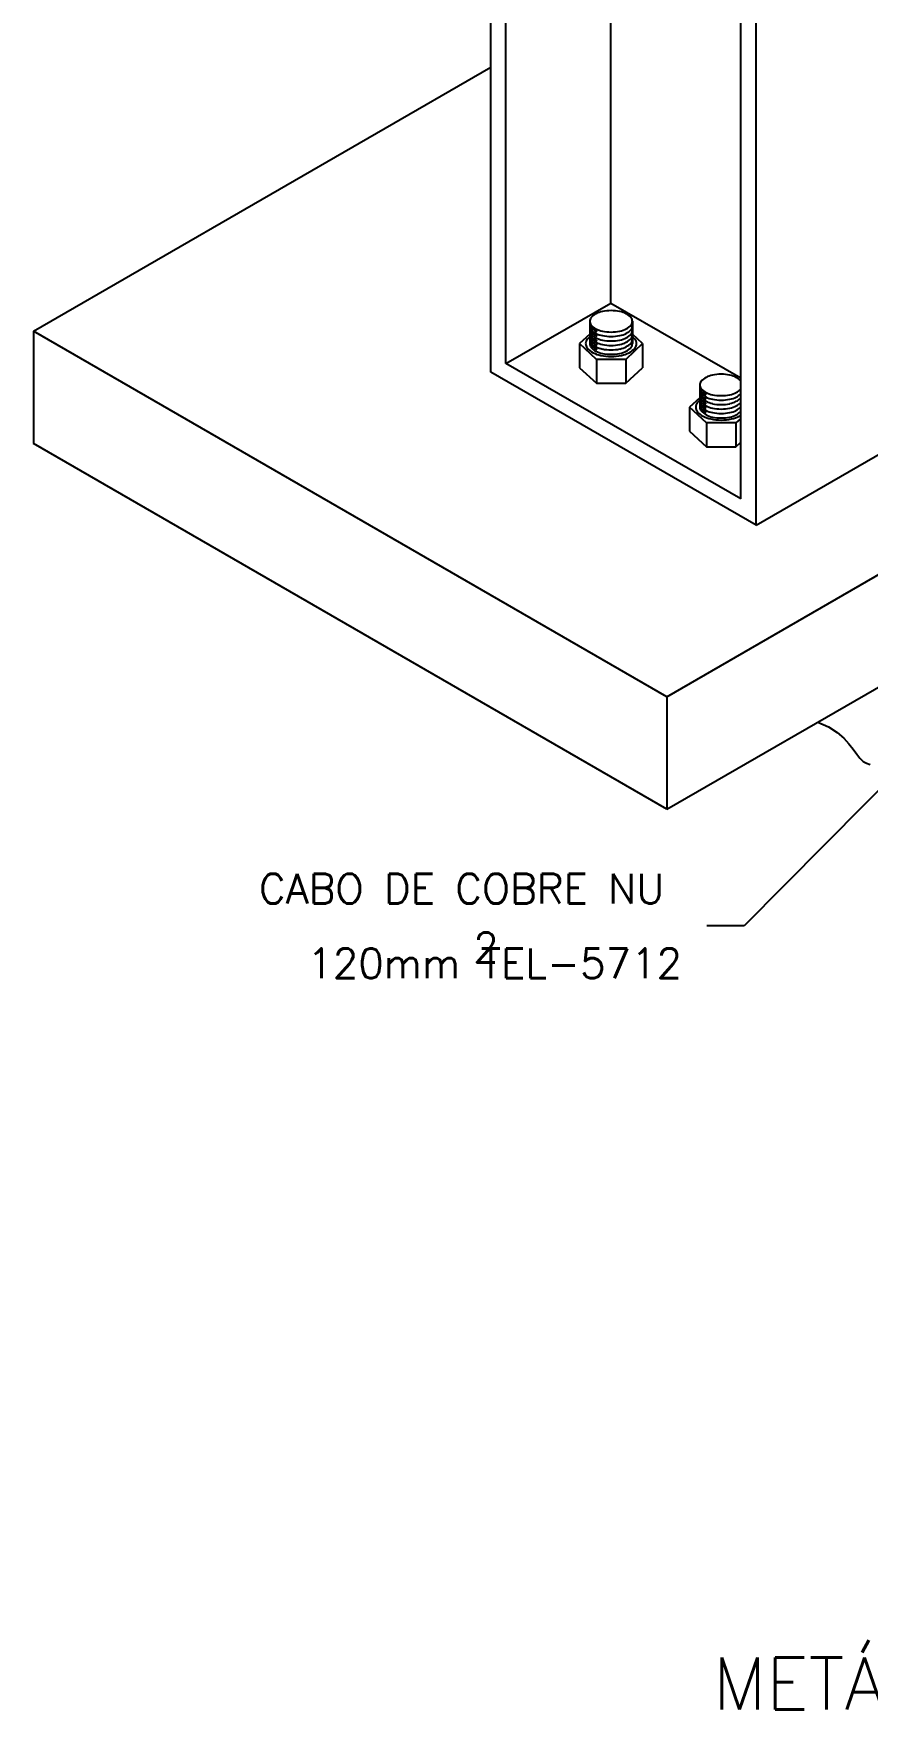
# Model space of a CAD drawing. Header units: millimetres. Extents: x -5321.6 to -5305.5, y -4645.7 to -4625.9.
# Drawn here: x -5321.63 to -5316.03, y -4645.65 to -4634.38 of the extents above; entities that cross this region are included whole.
import ezdxf
from ezdxf.enums import TextEntityAlignment as Align

# ---------------------------------------------------------------- set-up
doc = ezdxf.new("R2010")
doc.units = ezdxf.units.MM
doc.header["$LTSCALE"] = 10
doc.layers.add('Termotécnica', color=7, linetype='Continuous')
doc.styles.add('r140', font='romans.shx')
doc.styles.add('r80', font='romans.shx')

msp = doc.modelspace()

# ---------------------------------------------------------------- linework, layer by layer
at = {"layer": 'Termotécnica', "color": 2}
for p, q in [((-5317.751, -4636.194), (-5317.751, -4632.058)), ((-5318.558, -4636.659), (-5318.558, -4632.406)), ((-5318.457, -4636.601), (-5318.457, -4632.465)), ((-5316.877, -4637.512), (-5316.877, -4633.377)), ((-5316.775, -4637.689), (-5316.775, -4633.435)), ((-5321.634, -4636.383), (-5318.558, -4634.608)), ((-5318.457, -4636.601), (-5317.751, -4636.194)), ((-5317.751, -4636.194), (-5316.877, -4636.698)), ((-5321.634, -4636.383), (-5321.634, -4637.139)), ((-5317.375, -4638.843), (-5321.634, -4636.383)), ((-5317.894, -4636.317), (-5317.894, -4636.467)), ((-5317.607, -4636.317), (-5317.607, -4636.467)), ((-5317.894, -4636.403), (-5317.962, -4636.467)), ((-5317.849, -4636.573), (-5317.962, -4636.467)), ((-5317.962, -4636.467), (-5317.962, -4636.629)), ((-5317.538, -4636.467), (-5317.651, -4636.573)), ((-5317.538, -4636.467), (-5317.607, -4636.403)), ((-5317.538, -4636.467), (-5317.538, -4636.629)), ((-5316.877, -4637.512), (-5318.457, -4636.601)), ((-5317.651, -4636.573), (-5317.849, -4636.573)), ((-5317.849, -4636.573), (-5317.849, -4636.734)), ((-5317.651, -4636.573), (-5317.651, -4636.734)), ((-5316.775, -4637.689), (-5318.558, -4636.659)), ((-5317.962, -4636.629), (-5317.849, -4636.734)), ((-5317.651, -4636.734), (-5317.538, -4636.629)), ((-5317.849, -4636.734), (-5317.651, -4636.734)), ((-5317.153, -4636.831), (-5317.222, -4636.895)), ((-5317.153, -4636.745), (-5317.153, -4636.895)), ((-5317.222, -4636.895), (-5317.222, -4637.056)), ((-5317.109, -4637), (-5317.222, -4636.895)), ((-5317.222, -4637.056), (-5317.109, -4637.162)), ((-5317.109, -4637), (-5317.109, -4637.162)), ((-5316.911, -4637), (-5317.109, -4637)), ((-5316.88, -4636.972), (-5316.911, -4637)), ((-5316.911, -4637), (-5316.911, -4637.162)), ((-5317.375, -4639.599), (-5321.634, -4637.139)), ((-5317.109, -4637.162), (-5316.911, -4637.162)), ((-5316.911, -4637.162), (-5316.88, -4637.133)), ((-5316.775, -4637.689), (-5315.8, -4637.126)), ((-5317.375, -4638.843), (-5315.194, -4637.583)), ((-5317.375, -4639.599), (-5315.034, -4638.248)), ((-5314.959, -4638.47), (-5316.856, -4640.383)), ((-5317.375, -4638.843), (-5317.375, -4639.599)), ((-5316.36, -4639.013), (-5316.288, -4639.045)), ((-5316.288, -4639.045), (-5316.231, -4639.082)), ((-5316.231, -4639.082), (-5316.186, -4639.12)), ((-5316.186, -4639.12), (-5316.151, -4639.158)), ((-5316.151, -4639.158), (-5316.122, -4639.195)), ((-5316.122, -4639.195), (-5316.098, -4639.228)), ((-5316.098, -4639.228), (-5316.077, -4639.256)), ((-5316.077, -4639.256), (-5316.056, -4639.277)), ((-5316.056, -4639.277), (-5316.033, -4639.29)), ((-5316.033, -4639.29), (-5316.008, -4639.297)), ((-5316.856, -4640.383), (-5317.106, -4640.383))]:
    msp.add_line(p, q, dxfattribs=at)
for centre, radius, start, end in [((-5317.806, -4636.359), 0.103, 116.5964, 140.3992), ((-5317.772, -4636.425), 0.178, 101.7165, 116.5964), ((-5317.75, -4636.531), 0.286, 90, 101.7165), ((-5317.75, -4636.531), 0.286, 78.2835, 90), ((-5317.728, -4636.425), 0.178, 63.4036, 78.2835), ((-5317.695, -4636.359), 0.103, 39.6008, 63.4036), ((-5317.855, -4636.317), 0.0382, 140.3992, 180), ((-5317.855, -4636.317), 0.0382, 180, 219.6008), ((-5317.806, -4636.276), 0.103, 219.6008, 243.4036), ((-5317.772, -4636.209), 0.178, 243.4036, 258.2835), ((-5317.75, -4636.103), 0.286, 258.2835, 270), ((-5317.75, -4636.103), 0.286, 270, 281.7165), ((-5317.728, -4636.209), 0.178, 281.7165, 296.5964), ((-5317.695, -4636.276), 0.103, 296.5964, 320.3992), ((-5317.645, -4636.317), 0.0382, 360, 39.6008), ((-5317.645, -4636.317), 0.0382, 320.3992, 0), ((-5317.876, -4636.467), 0.0455, 140.3992, 180), ((-5317.876, -4636.467), 0.0455, 180, 219.6008), ((-5317.816, -4636.517), 0.123, 129.1506, 140.3992), ((-5317.816, -4636.418), 0.123, 219.6008, 243.4036), ((-5317.855, -4636.467), 0.0382, 180, 219.6008), ((-5317.806, -4636.426), 0.103, 219.6008, 243.4036), ((-5317.695, -4636.426), 0.103, 296.5964, 320.3992), ((-5317.684, -4636.418), 0.123, 296.5964, 320.3992), ((-5317.645, -4636.467), 0.0382, 320.3992, 0), ((-5317.684, -4636.517), 0.123, 39.6008, 50.8494), ((-5317.625, -4636.467), 0.0455, 0, 39.6008), ((-5317.625, -4636.467), 0.0455, 320.3992, 360), ((-5317.776, -4636.339), 0.212, 243.4036, 258.2835), ((-5317.772, -4636.359), 0.178, 243.4036, 258.2835), ((-5317.75, -4636.212), 0.341, 258.2835, 270), ((-5317.75, -4636.253), 0.286, 258.2835, 270), ((-5317.75, -4636.253), 0.286, 270, 281.7165), ((-5317.75, -4636.212), 0.341, 270, 281.7165), ((-5317.728, -4636.359), 0.178, 281.7165, 296.5964), ((-5317.724, -4636.339), 0.212, 281.7165, 296.5964), ((-5317.115, -4636.745), 0.0382, 140.3992, 180), ((-5317.065, -4636.787), 0.103, 116.5964, 140.3992), ((-5317.032, -4636.853), 0.178, 101.7165, 116.5964), ((-5317.01, -4636.959), 0.286, 90, 101.7165), ((-5317.01, -4636.959), 0.286, 78.2835, 90), ((-5316.988, -4636.853), 0.178, 63.4036, 78.2835), ((-5316.955, -4636.787), 0.103, 43.5438, 63.4036), ((-5317.115, -4636.745), 0.0382, 180, 219.6008), ((-5317.065, -4636.704), 0.103, 219.6008, 243.4036), ((-5317.032, -4636.637), 0.178, 243.4036, 258.2835), ((-5317.01, -4636.531), 0.286, 258.2835, 270), ((-5317.01, -4636.531), 0.286, 270, 281.7165), ((-5316.988, -4636.637), 0.178, 281.7165, 296.5964), ((-5316.955, -4636.704), 0.103, 296.5964, 316.4562), ((-5317.135, -4636.895), 0.0455, 140.3992, 180), ((-5317.135, -4636.895), 0.0455, 180, 219.6008), ((-5317.076, -4636.944), 0.123, 129.1506, 140.3992), ((-5317.076, -4636.846), 0.123, 219.6008, 243.4036), ((-5317.115, -4636.895), 0.0382, 180, 219.6008), ((-5317.065, -4636.853), 0.103, 219.6008, 243.4036), ((-5317.032, -4636.787), 0.178, 243.4036, 258.2835), ((-5316.988, -4636.787), 0.178, 281.7165, 296.5964), ((-5316.955, -4636.853), 0.103, 296.5964, 316.4562), ((-5317.036, -4636.766), 0.212, 243.4036, 258.2835), ((-5317.01, -4636.64), 0.341, 258.2835, 270), ((-5317.01, -4636.681), 0.286, 258.2835, 270), ((-5317.01, -4636.681), 0.286, 270, 281.7165), ((-5317.01, -4636.64), 0.341, 270, 281.7165), ((-5316.984, -4636.766), 0.212, 281.7165, 296.5964), ((-5316.944, -4636.846), 0.123, 296.5964, 301.4457)]:
    msp.add_arc(centre, radius, start, end, dxfattribs=at)
at = {"layer": 'Termotécnica', "color": 1}
for centre, radius, start, end in [((-5317.855, -4636.331), 0.0382, 180, 219.6008), ((-5317.855, -4636.347), 0.0382, 180, 219.6008), ((-5317.855, -4636.362), 0.0382, 180, 219.6008), ((-5317.855, -4636.377), 0.0382, 180, 219.6008), ((-5317.855, -4636.377), 0.0382, 180, 219.6008), ((-5317.806, -4636.289), 0.103, 219.6008, 243.4036), ((-5317.806, -4636.306), 0.103, 219.6008, 243.4036), ((-5317.772, -4636.223), 0.178, 243.4036, 246.4633), ((-5317.695, -4636.306), 0.103, 296.5964, 320.3992), ((-5317.645, -4636.347), 0.0382, 320.3992, 0), ((-5317.645, -4636.377), 0.0382, 320.3992, 0), ((-5317.645, -4636.377), 0.0382, 320.3992, 0), ((-5317.855, -4636.392), 0.0382, 180, 219.6008), ((-5317.855, -4636.407), 0.0382, 180, 219.6008), ((-5317.855, -4636.422), 0.0382, 180, 219.6008), ((-5317.855, -4636.437), 0.0382, 180, 219.6008), ((-5317.855, -4636.452), 0.0382, 180, 219.6008), ((-5317.806, -4636.321), 0.103, 219.6008, 243.4036), ((-5317.806, -4636.336), 0.103, 219.6008, 243.4036), ((-5317.806, -4636.336), 0.103, 219.6008, 243.4036), ((-5317.806, -4636.351), 0.103, 219.6008, 243.4036), ((-5317.806, -4636.366), 0.103, 219.6008, 243.4036), ((-5317.806, -4636.381), 0.103, 219.6008, 243.4036), ((-5317.806, -4636.396), 0.103, 219.6008, 243.4036), ((-5317.806, -4636.411), 0.103, 219.6008, 243.4036), ((-5317.772, -4636.239), 0.178, 243.4036, 258.2835), ((-5317.772, -4636.254), 0.178, 243.4036, 246.4633), ((-5317.772, -4636.269), 0.178, 243.4036, 258.2835), ((-5317.772, -4636.269), 0.178, 243.4036, 258.2835), ((-5317.772, -4636.284), 0.178, 243.4036, 246.4633), ((-5317.772, -4636.299), 0.178, 243.4036, 258.2835), ((-5317.772, -4636.314), 0.178, 243.4036, 246.4633), ((-5317.772, -4636.329), 0.178, 243.4036, 258.2835), ((-5317.75, -4636.133), 0.286, 258.2835, 270), ((-5317.75, -4636.163), 0.286, 258.2835, 270), ((-5317.75, -4636.163), 0.286, 258.2835, 270), ((-5317.75, -4636.193), 0.286, 258.2835, 270), ((-5317.75, -4636.133), 0.286, 270, 281.7165), ((-5317.75, -4636.163), 0.286, 270, 281.7165), ((-5317.75, -4636.163), 0.286, 270, 281.7165), ((-5317.75, -4636.193), 0.286, 270, 281.7165), ((-5317.728, -4636.239), 0.178, 281.7165, 296.5964), ((-5317.728, -4636.269), 0.178, 281.7165, 296.5964), ((-5317.728, -4636.269), 0.178, 281.7165, 296.5964), ((-5317.728, -4636.299), 0.178, 281.7165, 296.5964), ((-5317.728, -4636.329), 0.178, 281.7165, 296.5964), ((-5317.695, -4636.336), 0.103, 296.5964, 320.3992), ((-5317.695, -4636.336), 0.103, 296.5964, 320.3992), ((-5317.695, -4636.366), 0.103, 296.5964, 320.3992), ((-5317.695, -4636.396), 0.103, 296.5964, 320.3992), ((-5317.645, -4636.407), 0.0382, 320.3992, 0), ((-5317.645, -4636.437), 0.0382, 320.3992, 0), ((-5317.772, -4636.344), 0.178, 243.4036, 246.4633), ((-5317.75, -4636.223), 0.286, 258.2835, 270), ((-5317.75, -4636.223), 0.286, 270, 281.7165), ((-5317.115, -4636.76), 0.0382, 180, 219.6008), ((-5317.115, -4636.775), 0.0382, 180, 219.6008), ((-5317.115, -4636.79), 0.0382, 180, 219.6008), ((-5317.115, -4636.804), 0.0382, 180, 219.6008), ((-5317.115, -4636.82), 0.0382, 180, 219.6008), ((-5317.065, -4636.719), 0.103, 219.6008, 243.3101), ((-5317.065, -4636.734), 0.103, 219.6008, 243.4036), ((-5317.065, -4636.748), 0.103, 219.6008, 243.3101), ((-5317.065, -4636.763), 0.103, 219.6008, 243.4036), ((-5317.032, -4636.667), 0.178, 243.4036, 258.2835), ((-5316.988, -4636.667), 0.178, 281.7165, 296.5964), ((-5316.955, -4636.734), 0.103, 296.5964, 316.4562), ((-5316.955, -4636.763), 0.103, 296.5964, 316.4562), ((-5317.115, -4636.835), 0.0382, 180, 219.6008), ((-5317.115, -4636.85), 0.0382, 180, 219.6008), ((-5317.115, -4636.865), 0.0382, 180, 219.6008), ((-5317.115, -4636.879), 0.0382, 180, 219.6008), ((-5317.065, -4636.779), 0.103, 219.6008, 243.3101), ((-5317.065, -4636.794), 0.103, 219.6008, 243.4036), ((-5317.065, -4636.809), 0.103, 219.6008, 243.3101), ((-5317.065, -4636.823), 0.103, 219.6008, 243.4036), ((-5317.065, -4636.838), 0.103, 219.6008, 243.3101), ((-5317.032, -4636.696), 0.178, 243.4036, 258.2835), ((-5317.032, -4636.727), 0.178, 243.4036, 258.2835), ((-5317.032, -4636.757), 0.178, 243.4036, 258.2835), ((-5317.01, -4636.561), 0.286, 258.2835, 270), ((-5317.01, -4636.591), 0.286, 258.2835, 270), ((-5317.01, -4636.621), 0.286, 258.2835, 270), ((-5317.01, -4636.651), 0.286, 258.2835, 270), ((-5317.01, -4636.561), 0.286, 270, 281.7165), ((-5317.01, -4636.591), 0.286, 270, 281.7165), ((-5317.01, -4636.621), 0.286, 270, 281.7165), ((-5317.01, -4636.651), 0.286, 270, 281.7165), ((-5316.988, -4636.696), 0.178, 281.7165, 296.5964), ((-5316.988, -4636.727), 0.178, 281.7165, 296.5964), ((-5316.988, -4636.757), 0.178, 281.7165, 296.5964), ((-5316.955, -4636.794), 0.103, 296.5964, 316.4562), ((-5316.955, -4636.823), 0.103, 296.5964, 316.4562)]:
    msp.add_arc(centre, radius, start, end, dxfattribs=at)

# ---------------------------------------------------------------- texts
at = {"layer": 'Termotécnica', "color": 2, "style": 'r80'}
for s, p in [('CABO DE COBRE NU', (-5320.118, -4640.233)), ('2', (-5318.677, -4640.629)), ('120mm TEL-5712', (-5319.793, -4640.735))]:
    msp.add_text(s, height=0.2, dxfattribs=at).set_placement(p)
at = {"layer": 'Termotécnica', "color": 5, "style": 'r140'}
msp.add_text(' METÁLICO COM DESCIDA NATURAL', height=0.35, dxfattribs=at).set_placement((-5313.271, -4645.759), align=Align.BOTTOM_CENTER)

doc.saveas('drawing.dxf')
